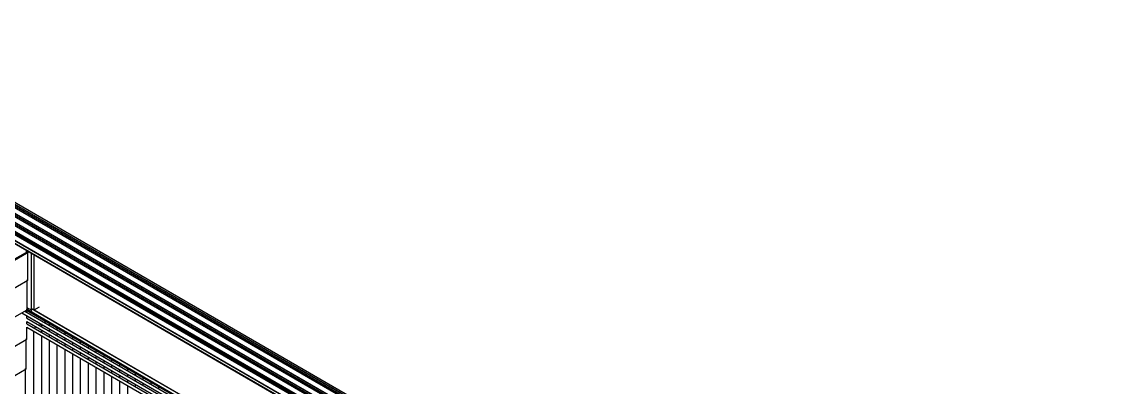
# Model space of a CAD drawing. Header units: inches. Extents: x 0.3 to 16.2, y 0.3 to 11.4.
# Drawn here: x 2.043 to 4.735, y 8.073 to 8.981 of the extents above; entities that cross this region are included whole.
import ezdxf

# ---------------------------------------------------------------- set-up
doc = ezdxf.new("R2010")
doc.units = ezdxf.units.IN
doc.header["$LTSCALE"] = 0.009843
doc.header["$MEASUREMENT"] = 0
doc.layers.add('GEOMETRY', color=7, linetype='Continuous')

msp = doc.modelspace()

# ---------------------------------------------------------------- linework, layer by layer
at = {"layer": 'GEOMETRY'}
for p, q in [((0.9567, 9.1366), (5.7374, 6.3764)), ((0.9567, 9.1366), (5.7374, 6.3764)), ((0.9634, 9.1409), (5.7374, 6.3846)), ((0.9634, 9.1409), (5.7374, 6.3846)), ((0.9634, 9.1366), (5.7374, 6.3803)), ((0.9638, 9.1453), (5.7374, 6.389)), ((0.9638, 9.1453), (5.7374, 6.389)), ((0.9638, 9.1409), (5.7374, 6.3846)), ((0.9567, 9.1224), (5.7374, 6.3626)), ((0.9567, 9.1142), (5.7374, 6.3539)), ((0.9567, 9.1142), (5.7374, 6.3539)), ((0.9567, 9.1), (5.7374, 6.3402)), ((0.9634, 9.1185), (5.7374, 6.3622)), ((0.9634, 9.1185), (5.7374, 6.3622)), ((0.9634, 9.1185), (5.7374, 6.3622)), ((0.9634, 9.1142), (5.7374, 6.3579)), ((0.9567, 9.0913), (5.7374, 6.3315)), ((0.9567, 9.0913), (5.7374, 6.3315)), ((0.9567, 9.0776), (5.7374, 6.3173)), ((0.9634, 9.0961), (5.7374, 6.3394)), ((0.9634, 9.0961), (5.7374, 6.3394)), ((0.9634, 9.0961), (5.7374, 6.3394)), ((0.9634, 9.0917), (5.7374, 6.3354)), ((0.9634, 9.0732), (5.7374, 6.3169)), ((0.9634, 9.0732), (5.7374, 6.3169)), ((0.9634, 9.0732), (5.7374, 6.3169)), ((0.9567, 9.0689), (5.7374, 6.3091)), ((0.9567, 9.0689), (5.7374, 6.3091)), ((0.9567, 9.0551), (5.7374, 6.2949)), ((0.9634, 9.0693), (5.7374, 6.313)), ((0.9634, 9.0508), (5.7374, 6.2945)), ((0.9685, 9.0413), (5.7378, 6.2878)), ((0.9803, 9.0331), (5.7382, 6.2858)), ((1.0394, 9.024), (5.7421, 6.3091)), ((1.0394, 9.024), (5.7421, 6.3091)), ((1.0661, 9.0142), (5.7449, 6.313)), ((1.0661, 9.0142), (5.7449, 6.313)), ((2.0465, 8.485), (2.05, 8.487)), ((2.0547, 8.4839), (2.0516, 8.4819)), ((2.0661, 8.4961), (2.0693, 8.498)), ((2.0744, 8.4953), (2.0709, 8.4933)), ((2.0732, 8.5004), (2.0732, 8.5004)), ((2.0783, 8.4976), (2.078, 8.4972)), ((2.0878, 8.4835), (2.0913, 8.4854)), ((2.0878, 8.4835), (2.0913, 8.4854)), ((2.0949, 8.4874), (2.0953, 8.4878)), ((2.0949, 8.4874), (2.0953, 8.4878)), ((2.1071, 8.4807), (2.1075, 8.4807)), ((2.1071, 8.4807), (2.1075, 8.4807)), ((2.1071, 8.4807), (2.1075, 8.4807)), ((2.0488, 8.461), (2.0524, 8.463)), ((2.0488, 8.461), (2.0524, 8.463)), ((2.061, 8.4539), (2.0646, 8.4559)), ((2.061, 8.4539), (2.0646, 8.4559)), ((2.061, 8.4539), (2.0646, 8.4559)), ((2.0685, 8.472), (2.072, 8.474)), ((2.0685, 8.472), (2.072, 8.474)), ((2.0807, 8.4654), (2.0839, 8.4673)), ((2.0807, 8.4654), (2.0839, 8.4673)), ((2.0807, 8.4654), (2.0839, 8.4673)), ((2.1, 8.4764), (2.1035, 8.4783)), ((2.1, 8.4764), (2.1035, 8.4783)), ((2.1, 8.4764), (2.1035, 8.4783)), ((2.1441, 8.4287), (2.1472, 8.4307)), ((2.1634, 8.4398), (2.1669, 8.4417)), ((2.1705, 8.4441), (2.1709, 8.4441)), ((2.0075, 8.3807), (2.0587, 8.4102)), ((2.0098, 8.3795), (2.061, 8.4091)), ((2.0457, 8.4), (2.0457, 8.4028)), ((2.0551, 8.4083), (2.0551, 8.4126)), ((2.0587, 8.339), (2.0587, 8.4075)), ((2.0673, 8.2689), (2.0673, 8.4067)), ((2.0744, 8.265), (2.0744, 8.4028)), ((2.0744, 8.2732), (2.0744, 8.4012)), ((2.1244, 8.4173), (2.128, 8.4193)), ((2.235, 8.4024), (2.2315, 8.4004)), ((2.239, 8.4047), (2.2386, 8.4047)), ((2.1961, 8.3799), (2.1925, 8.378)), ((2.2157, 8.3913), (2.2122, 8.3894)), ((2.2315, 8.3823), (2.228, 8.3803)), ((2.2362, 8.3791), (2.2327, 8.3772)), ((2.2425, 8.3756), (2.239, 8.3736)), ((2.2508, 8.3933), (2.2476, 8.3913)), ((2.2559, 8.3906), (2.2524, 8.3886)), ((2.2547, 8.3957), (2.2543, 8.3953)), ((2.2618, 8.387), (2.2583, 8.385)), ((2.2594, 8.3929), (2.2594, 8.3925)), ((2.2657, 8.3894), (2.2654, 8.389)), ((2.2118, 8.3709), (2.2087, 8.3689)), ((2.2169, 8.3681), (2.2134, 8.3661)), ((2.2228, 8.3646), (2.2193, 8.3626)), ((2.2902, 8.3441), (2.2933, 8.3461)), ((2.2902, 8.3441), (2.2933, 8.3461)), ((2.3094, 8.3555), (2.313, 8.3575)), ((2.3094, 8.3555), (2.313, 8.3575)), ((2.3165, 8.3594), (2.3169, 8.3598)), ((2.3165, 8.3594), (2.3169, 8.3598)), ((2.326, 8.3543), (2.326, 8.3543)), ((2.326, 8.3461), (2.326, 8.35)), ((2.0075, 8.3094), (2.0587, 8.339)), ((2.0571, 8.2654), (2.0571, 8.3398)), ((2.2705, 8.3331), (2.274, 8.335)), ((2.2705, 8.3331), (2.274, 8.335)), ((2.287, 8.3236), (2.287, 8.3276)), ((2.3067, 8.3346), (2.3067, 8.3386)), ((2.326, 8.3236), (2.326, 8.3276)), ((2.3453, 8.3429), (2.3453, 8.3433)), ((2.3453, 8.3346), (2.3453, 8.3386)), ((2.365, 8.3319), (2.365, 8.3319)), ((2.365, 8.3236), (2.365, 8.3276)), ((2.3843, 8.3205), (2.3843, 8.3209)), ((2.3067, 8.3122), (2.3067, 8.3161)), ((2.326, 8.3012), (2.326, 8.3051)), ((2.3453, 8.3122), (2.3453, 8.3161)), ((2.3453, 8.2898), (2.3453, 8.2937)), ((2.365, 8.3012), (2.365, 8.3051)), ((2.3843, 8.3122), (2.3843, 8.3161)), ((2.3843, 8.2898), (2.3843, 8.2937)), ((2.4039, 8.3094), (2.4039, 8.3094)), ((2.4039, 8.3012), (2.4039, 8.3051)), ((2.4232, 8.298), (2.4232, 8.2984)), ((2.4232, 8.2898), (2.4232, 8.2937)), ((2.0091, 8.2378), (2.0571, 8.2654)), ((2.0555, 8.2646), (4.7346, 6.7177)), ((2.0559, 8.2587), (2.0559, 8.2665)), ((2.0571, 8.2705), (2.0673, 8.265)), ((2.0587, 8.2697), (2.0571, 8.2689)), ((2.0571, 8.2665), (4.7346, 6.7205)), ((2.0571, 8.2665), (4.7346, 6.7205)), ((2.0673, 8.2689), (4.7346, 6.7291)), ((2.0673, 8.2689), (4.7346, 6.7291)), ((2.0673, 8.2689), (2.0744, 8.265)), ((2.0673, 8.2606), (2.0673, 8.2689)), ((2.0744, 8.265), (2.0878, 8.2724)), ((2.0744, 8.265), (4.7346, 6.7291)), ((2.365, 8.2787), (2.365, 8.2827)), ((2.3843, 8.2673), (2.3843, 8.2713)), ((2.4039, 8.2787), (2.4039, 8.2827)), ((2.4232, 8.2673), (2.4232, 8.2713)), ((2.4425, 8.287), (2.4425, 8.287)), ((2.4425, 8.2787), (2.4425, 8.2827)), ((2.4622, 8.2756), (2.4622, 8.276)), ((2.4622, 8.2673), (2.4622, 8.2713)), ((2.4815, 8.2646), (2.4815, 8.2646)), ((2.0433, 8.2575), (4.7346, 6.7035)), ((2.0508, 8.2618), (4.7346, 6.7122)), ((2.0508, 8.2618), (4.7346, 6.7122)), ((2.0559, 8.2504), (4.7346, 6.7035)), ((2.0559, 8.2449), (2.0559, 8.2504)), ((2.0559, 8.2449), (4.7346, 6.698)), ((2.0559, 8.2449), (4.7346, 6.698)), ((2.0673, 8.2606), (4.7346, 6.7205)), ((2.4039, 8.2563), (2.4039, 8.2602)), ((2.4232, 8.2449), (2.4232, 8.2488)), ((2.4425, 8.2563), (2.4425, 8.2602)), ((2.4425, 8.2339), (2.4425, 8.2378)), ((2.4622, 8.2449), (2.4622, 8.2488)), ((2.4815, 8.2563), (2.4815, 8.2602)), ((2.4815, 8.2339), (2.4815, 8.2378)), ((2.5008, 8.2531), (2.5008, 8.2535)), ((2.5008, 8.2449), (2.5008, 8.2488)), ((2.5205, 8.2421), (2.5205, 8.2421)), ((2.5205, 8.2339), (2.5205, 8.2378)), ((2.0559, 8.2362), (4.7346, 6.6898)), ((2.0559, 8.2362), (4.7346, 6.6898)), ((2.0559, 8.2307), (2.0559, 8.2362)), ((2.0559, 8.2307), (4.7346, 6.6839)), ((2.0559, 8.2307), (4.7346, 6.6839)), ((2.0559, 8.222), (4.7346, 6.6756)), ((2.0559, 8.1921), (2.0559, 8.222)), ((2.0732, 8.2193), (2.0795, 8.2228)), ((2.0732, 8.2193), (2.0795, 8.2228)), ((2.0732, 6.7004), (2.0732, 8.2122)), ((2.0866, 8.2268), (2.0917, 8.2295)), ((2.0866, 8.2268), (2.0917, 8.2295)), ((2.0929, 8.2232), (2.0929, 8.2303)), ((2.0929, 8.2094), (2.0929, 8.215)), ((2.0988, 8.2339), (2.1039, 8.2366)), ((2.0988, 8.2339), (2.1039, 8.2366)), ((2.1122, 8.2264), (2.1122, 8.2319)), ((2.1122, 8.2122), (2.1122, 8.2177)), ((2.1315, 8.215), (2.1315, 8.2205)), ((2.4622, 8.2224), (2.4622, 8.2264)), ((2.4815, 8.2114), (2.4815, 8.2154)), ((2.5008, 8.2224), (2.5008, 8.2264)), ((2.5205, 8.2114), (2.5205, 8.2154)), ((2.5398, 8.2307), (2.5398, 8.2311)), ((2.5398, 8.2224), (2.5398, 8.2264)), ((2.5594, 8.2197), (2.5594, 8.2197)), ((2.5594, 8.2114), (2.5594, 8.2154)), ((2.0106, 8.1661), (2.0559, 8.1921)), ((2.0543, 8.1189), (2.0543, 8.1929)), ((2.0929, 6.7118), (2.0929, 8.2008)), ((2.1122, 8.198), (2.1122, 8.2035)), ((2.1122, 6.7228), (2.1122, 8.1898)), ((2.1315, 8.2008), (2.1315, 8.2067)), ((2.1315, 8.187), (2.1315, 8.1925)), ((2.1512, 8.2039), (2.1512, 8.2094)), ((2.1512, 8.1898), (2.1512, 8.1953)), ((2.1705, 8.1925), (2.1705, 8.198)), ((2.1705, 8.1783), (2.1705, 8.1843)), ((2.1898, 8.1815), (2.1898, 8.187)), ((2.5008, 8.2), (2.5008, 8.2039)), ((2.5205, 8.189), (2.5205, 8.1929)), ((2.5398, 8.2), (2.5398, 8.2039)), ((2.5594, 8.189), (2.5594, 8.1929)), ((2.5787, 8.2083), (2.5787, 8.2087)), ((2.5787, 8.2), (2.5787, 8.2039)), ((2.598, 8.1972), (2.598, 8.1972)), ((2.598, 8.189), (2.598, 8.1929)), ((2.6177, 8.1858), (2.6177, 8.1862)), ((2.1315, 6.7343), (2.1315, 8.1783)), ((2.1512, 8.1756), (2.1512, 8.1811)), ((2.1512, 6.7453), (2.1512, 8.1673)), ((2.1705, 8.1646), (2.1705, 8.1701)), ((2.1898, 8.1673), (2.1898, 8.1728)), ((2.1898, 8.1531), (2.1898, 8.1587)), ((2.2094, 8.1701), (2.2094, 8.1756)), ((2.2094, 8.1559), (2.2094, 8.1618)), ((2.2287, 8.1591), (2.2287, 8.1646)), ((2.5398, 8.1776), (2.5398, 8.1815)), ((2.5594, 8.1665), (2.5594, 8.1705)), ((2.5787, 8.1776), (2.5787, 8.1815)), ((2.5787, 8.1551), (2.5787, 8.1591)), ((2.598, 8.1665), (2.598, 8.1705)), ((2.6177, 8.1776), (2.6177, 8.1815)), ((2.6177, 8.1551), (2.6177, 8.1591)), ((2.637, 8.1748), (2.637, 8.1748)), ((2.637, 8.1665), (2.637, 8.1705)), ((2.6563, 8.1634), (2.6563, 8.1638)), ((2.6563, 8.1551), (2.6563, 8.1591)), ((2.1705, 6.7567), (2.1705, 8.1559)), ((2.1898, 6.7677), (2.1898, 8.1449)), ((2.2094, 8.1421), (2.2094, 8.1476)), ((2.2094, 6.7791), (2.2094, 8.1335)), ((2.2287, 8.1449), (2.2287, 8.1504)), ((2.2287, 8.1307), (2.2287, 8.1362)), ((2.2484, 8.1476), (2.2484, 8.1531)), ((2.2484, 8.1335), (2.2484, 8.1394)), ((2.2677, 8.1366), (2.2677, 8.1421)), ((2.287, 8.1252), (2.287, 8.1307)), ((2.598, 8.1441), (2.598, 8.148)), ((2.6177, 8.1327), (2.6177, 8.1366)), ((2.637, 8.1441), (2.637, 8.148)), ((2.6563, 8.1327), (2.6563, 8.1366)), ((2.676, 8.152), (2.676, 8.1524)), ((2.676, 8.1441), (2.676, 8.148)), ((2.6953, 8.1409), (2.6953, 8.1413)), ((2.6953, 8.1327), (2.6953, 8.1366)), ((2.715, 8.1295), (2.715, 8.1299)), ((2.0118, 8.0941), (2.0543, 8.1189)), ((2.0528, 8.0453), (2.0528, 8.1197)), ((2.2287, 6.7902), (2.2287, 8.1224)), ((2.2484, 8.1197), (2.2484, 8.1252)), ((2.2484, 6.8016), (2.2484, 8.111)), ((2.2677, 8.1224), (2.2677, 8.128)), ((2.2677, 8.1083), (2.2677, 8.1138)), ((2.287, 8.111), (2.287, 8.1169)), ((2.287, 8.0972), (2.287, 8.1028)), ((2.3067, 8.1142), (2.3067, 8.1197)), ((2.3067, 8.1), (2.3067, 8.1055)), ((2.326, 8.1028), (2.326, 8.1083)), ((2.637, 8.1217), (2.637, 8.1256)), ((2.6563, 8.1102), (2.6563, 8.1142)), ((2.676, 8.1217), (2.676, 8.1256)), ((2.676, 8.0988), (2.676, 8.1028)), ((2.6953, 8.1102), (2.6953, 8.1142)), ((2.715, 8.1217), (2.715, 8.1256)), ((2.715, 8.0992), (2.715, 8.1031)), ((2.7343, 8.1185), (2.7343, 8.1189)), ((2.7343, 8.1102), (2.7343, 8.1142)), ((2.7535, 8.1071), (2.7535, 8.1075)), ((2.7535, 8.0992), (2.7535, 8.1031)), ((2.2677, 6.8126), (2.2677, 8.1)), ((2.287, 6.824), (2.287, 8.0886)), ((2.3067, 8.0858), (2.3067, 8.0913)), ((2.3067, 6.835), (2.3067, 8.0776)), ((2.326, 8.0886), (2.326, 8.0945)), ((2.326, 8.0748), (2.326, 8.0803)), ((2.3453, 8.0917), (2.3453, 8.0972)), ((2.3453, 8.0776), (2.3453, 8.0831)), ((2.365, 8.0803), (2.365, 8.0858)), ((2.6953, 8.0878), (2.6953, 8.0917)), ((2.715, 8.0764), (2.715, 8.0803)), ((2.7343, 8.0878), (2.7343, 8.0917)), ((2.7535, 8.0768), (2.7535, 8.0807)), ((2.7732, 8.0961), (2.7732, 8.0965)), ((2.7732, 8.0878), (2.7732, 8.0917)), ((2.7925, 8.0846), (2.7925, 8.085)), ((2.7925, 8.0768), (2.7925, 8.0807)), ((2.3843, 8.0689), (2.3843, 8.0748)), ((2.8118, 8.0736), (2.8118, 8.074))]:
    msp.add_line(p, q, dxfattribs=at)

doc.saveas('drawing.dxf')
